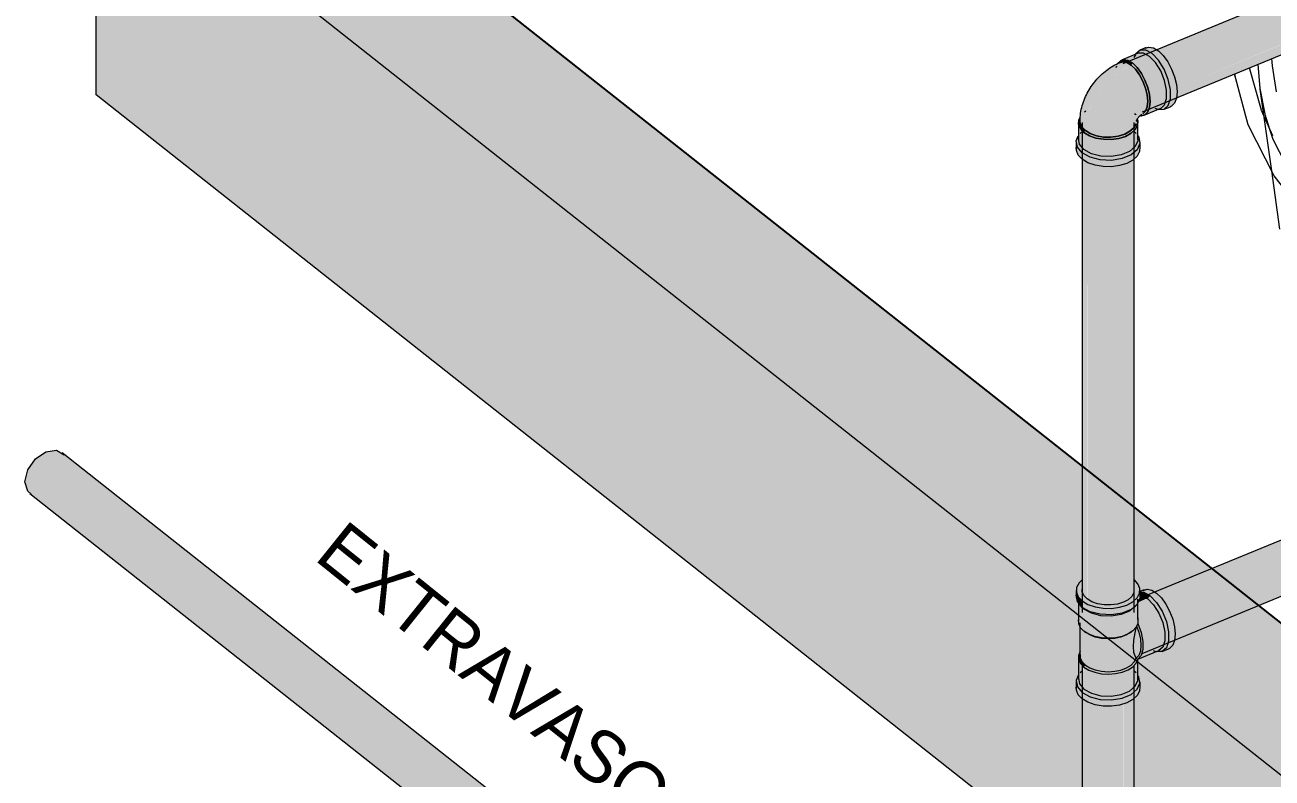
# Model space of a CAD drawing. Header units: metres. Extents: x 34 to 87, y -2.3 to 19.3.
# Drawn here: x 58.103 to 59.304, y 16.845 to 17.571 of the extents above; entities that cross this region are included whole.
import ezdxf

# ---------------------------------------------------------------- set-up
doc = ezdxf.new("R2010")
doc.units = ezdxf.units.M
doc.layers.add('A-FLOR', color=7, linetype='Continuous', lineweight=9, true_color=0x007f00)
for name, color, linetype, lineweight in [('G-ANNO-TEXT', 7, 'Continuous', 5), ('P-PIPE', 7, 'Continuous', 5), ('P-SANR-FIXT', 7, 'Continuous', 5), ('S-BEAM', 7, 'Continuous', 5)]:
    doc.layers.add(name, color=color, linetype=linetype, lineweight=lineweight)
doc.styles.add('Century Gothic', font='GOTHIC.TTF', dxfattribs={"height": 0.05})

# ---------------------------------------------------------------- blocks, each defined once
blk = doc.blocks.new('IFC_ifc-4-3D_DT_02')
at = {"layer": 'S-BEAM', "true_color": 0x767657}
h = blk.add_hatch(color=47, dxfattribs=at)
h.paths.add_polyline_path([(31.8804, 16.4556), (31.8804, 16.6018), (31.3621, 17.0113), (31.2816, 16.9782), (31.2811, 16.9768), (31.2797, 16.973), (31.2768, 16.97), (31.2696, 16.967), (31.2635, 16.9667), (31.2462, 16.9594), (31.2462, 16.9568), (31.5392, 16.7252)])
h.paths.add_polyline_path([(31.189, 17.0019), (31.1888, 17.014), (31.188, 17.015), (31.1869, 17.0211), (31.1872, 17.0287), (31.1895, 17.0331), (31.1927, 17.0361), (31.1927, 17.1452), (30.3647, 17.7996), (30.243, 17.7496), (31.189, 17.002)])
h.paths.add_polyline_path([(31.2624, 17.0242), (31.3173, 17.0468), (31.2424, 17.1059), (31.2425, 17.0362), (31.2463, 17.0322), (31.2482, 17.0274), (31.2482, 17.0246), (31.252, 17.026), (31.2556, 17.0268), (31.2595, 17.026), (31.2613, 17.0249)])
h = blk.add_hatch(color=47, dxfattribs=at)
h.paths.add_polyline_path([(31.7702, 16.2962), (31.7702, 16.3047), (31.8804, 16.3501), (31.8804, 16.4556), (31.2462, 16.9568), (31.2462, 16.9437), (31.2472, 16.9426), (31.2482, 16.9365), (31.2479, 16.9289), (31.2456, 16.9245), (31.2424, 16.9215), (31.2424, 16.7133), (31.7595, 16.3047)])
h.paths.add_polyline_path([(31.1927, 16.7526), (31.1926, 16.9214), (31.1888, 16.9254), (31.187, 16.9299), (31.1869, 16.9391), (31.189, 16.9445), (31.1892, 16.9636), (31.1905, 16.9678), (31.1905, 16.991), (31.1892, 16.9937), (31.1889, 17.0021), (30.243, 17.7496), (30.243, 17.5031), (31.1717, 16.7693)])
at = {"layer": 'A-FLOR', "color": 9, "lineweight": 25, "true_color": 0xaad4aa}
blk.add_line((30.3647, 17.7996), (31.8804, 16.6018), dxfattribs=at)
at = {"layer": 'S-BEAM', "color": 253, "lineweight": 18, "true_color": 0xaaaaaa}
for p, q in [((31.8804, 16.6018), (30.3647, 17.7996)), ((30.243, 17.5031), (30.243, 17.7496)), ((30.243, 17.7496), (31.8804, 16.4556)), ((31.7702, 16.2962), (30.243, 17.5031))]:
    blk.add_line(p, q, dxfattribs=at)
blk = doc.blocks.new('Caixa d_água de polietileno 1000 a 5000 Litros - Fortlev - 1000 L-3700675-3D_DT_02')
at = {"layer": 'P-SANR-FIXT', "color": 157, "true_color": 0x4e6280}
for p, q in [((31.3748, 17.5383), (31.3754, 17.5312)), ((31.3535, 17.5294), (31.3649, 17.4887)), ((31.3636, 17.5088), (31.3748, 17.43)), ((31.365, 17.4885), (31.3758, 17.4641))]:
    blk.add_line(p, q, dxfattribs=at)
at = {"layer": 'P-SANR-FIXT', "color": 8, "true_color": 0x808080}
for p, q in [((31.3394, 17.5236), (31.3402, 17.5188)), ((31.3748, 17.43), (31.3827, 17.3738))]:
    blk.add_line(p, q, dxfattribs=at)
at = {"layer": 'P-SANR-FIXT', "color": 167, "true_color": 0x355380}
for p, q in [((31.3754, 17.5312), (31.3793, 17.506)), ((31.3685, 17.4847), (31.3728, 17.4702))]:
    blk.add_line(p, q, dxfattribs=at)
at = {"layer": 'P-SANR-FIXT', "color": 8, "true_color": 0x808080}
blk.add_polyline3d([(31.4617, 17.3348, 0), (31.4142, 17.3783, 0), (31.3776, 17.4251, 0), (31.3524, 17.4743, 0), (31.3394, 17.5236, 0)], dxfattribs=at)
at = {"layer": 'P-SANR-FIXT', "color": 167, "true_color": 0x355380}
blk.add_polyline3d([(31.3617, 17.5328, 0), (31.3636, 17.5093, 0), (31.3684, 17.485, 0)], dxfattribs=at)
at = {"layer": 'P-SANR-FIXT', "color": 157, "true_color": 0x4e6280}
blk.add_polyline3d([(31.3728, 17.4702, 0), (31.3763, 17.4605, 0), (31.4005, 17.4131, 0), (31.4358, 17.368, 0), (31.4815, 17.3261, 0)], dxfattribs=at)
blk = doc.blocks.new('Joelho 45_90 - Agua Fria_Soldavel - MEP - Tigre - Standard-2081496-3D_DT_02')
at = {"layer": 'P-PIPE', "true_color": 0x69503c}
for points in [[(31.2598, 17.543), (31.2659, 17.5455), (31.2612, 17.5484), (31.2569, 17.5493), (31.251, 17.5473), (31.2485, 17.5463), (31.2537, 17.5464), (31.2588, 17.5436)], [(31.2412, 17.5336), (31.2573, 17.5404), (31.2517, 17.5434), (31.2466, 17.5433), (31.2316, 17.5368), (31.2328, 17.5371), (31.2374, 17.5359), (31.2404, 17.5341)], [(31.253, 17.4841), (31.2682, 17.4902), (31.2719, 17.4936), (31.2739, 17.4996), (31.2738, 17.5082), (31.2715, 17.5181), (31.2678, 17.5269), (31.2631, 17.5344), (31.2574, 17.5403), (31.2412, 17.5336), (31.2455, 17.5294), (31.2505, 17.5221), (31.2536, 17.516), (31.2557, 17.5104), (31.2574, 17.5034), (31.2579, 17.4968), (31.2574, 17.4912), (31.2554, 17.4865), (31.2538, 17.4849)], [(31.2574, 17.5403), (31.2598, 17.543), (31.2532, 17.5464), (31.2483, 17.5463), (31.244, 17.5422), (31.2466, 17.5433), (31.2517, 17.5434), (31.2573, 17.5404)], [(31.266, 17.4892), (31.2714, 17.4893), (31.2754, 17.4928), (31.2775, 17.5003), (31.2774, 17.5087), (31.275, 17.5191), (31.2713, 17.5281), (31.266, 17.5366), (31.2598, 17.543), (31.2574, 17.5403), (31.2635, 17.5337), (31.2684, 17.5258), (31.272, 17.5164), (31.2739, 17.5078), (31.2738, 17.4994), (31.2719, 17.4935), (31.268, 17.4902), (31.2659, 17.4892)], [(31.2714, 17.4893), (31.2791, 17.4928), (31.2815, 17.4953), (31.2833, 17.5005), (31.2839, 17.5061), (31.2829, 17.5146), (31.2811, 17.5217), (31.2786, 17.5281), (31.2749, 17.535), (31.2699, 17.5416), (31.2659, 17.5455), (31.2598, 17.543), (31.2665, 17.5358), (31.2718, 17.5269), (31.2754, 17.5181), (31.2775, 17.5069), (31.2773, 17.4985), (31.2754, 17.4928), (31.2719, 17.4897)], [(31.1956, 17.4688), (31.1968, 17.4795), (31.1996, 17.489), (31.203, 17.4968), (31.2085, 17.5058), (31.216, 17.5149), (31.224, 17.5223), (31.232, 17.5278), (31.2398, 17.5318), (31.2349, 17.5345), (31.2318, 17.5351), (31.2273, 17.5335), (31.2202, 17.5297), (31.2148, 17.5258), (31.2084, 17.5198), (31.2039, 17.5146), (31.2009, 17.5105), (31.1977, 17.5049), (31.1942, 17.4971), (31.1928, 17.4931), (31.1912, 17.4855), (31.1906, 17.4795), (31.1908, 17.4758), (31.1927, 17.4718), (31.1943, 17.4701)], [(31.2203, 17.4625), (31.2287, 17.4639), (31.2347, 17.466), (31.2386, 17.4681), (31.2424, 17.4717), (31.2448, 17.4768), (31.2461, 17.4805), (31.249, 17.4836), (31.2515, 17.4854), (31.2538, 17.4881), (31.2551, 17.4916), (31.2556, 17.4984), (31.2549, 17.5042), (31.2533, 17.5104), (31.2503, 17.5179), (31.2465, 17.5242), (31.2427, 17.529), (31.2398, 17.5318), (31.2297, 17.5264), (31.2222, 17.5208), (31.2152, 17.5142), (31.2076, 17.5044), (31.203, 17.4968), (31.1986, 17.4862), (31.1964, 17.4779), (31.1958, 17.4687), (31.2017, 17.4654), (31.2081, 17.4635), (31.2144, 17.4626), (31.2201, 17.4625)], [(31.2496, 17.4831), (31.253, 17.4841), (31.2559, 17.4874), (31.2574, 17.4919), (31.2579, 17.4968), (31.257, 17.5049), (31.2551, 17.5118), (31.2521, 17.5192), (31.2493, 17.5242), (31.2448, 17.5301), (31.2412, 17.5336), (31.2398, 17.5318), (31.2448, 17.5266), (31.2485, 17.5212), (31.2518, 17.5145), (31.2539, 17.5083), (31.2553, 17.5013), (31.2557, 17.4968), (31.255, 17.4912), (31.2533, 17.4873), (31.25, 17.4842), (31.2486, 17.4833)], [(31.1943, 17.4669), (31.1956, 17.4688), (31.1922, 17.4724), (31.1906, 17.4764), (31.1906, 17.4815), (31.1893, 17.4788), (31.1891, 17.4748), (31.1911, 17.4703), (31.1942, 17.467)], [(31.2205, 17.4602), (31.2278, 17.4612), (31.2343, 17.4632), (31.2406, 17.4669), (31.2437, 17.4698), (31.2459, 17.4742), (31.2458, 17.4788), (31.2455, 17.479), (31.2437, 17.4741), (31.2422, 17.4714), (31.2386, 17.4681), (31.2322, 17.4649), (31.2265, 17.4633), (31.2201, 17.4625), (31.2121, 17.4628), (31.2058, 17.464), (31.1995, 17.4664), (31.1956, 17.4688), (31.1943, 17.4669), (31.2006, 17.4634), (31.2073, 17.4613), (31.2136, 17.4603), (31.2205, 17.4602)], [(31.1926, 17.4473), (31.1942, 17.4507), (31.19, 17.4556), (31.189, 17.4627), (31.1889, 17.4635), (31.187, 17.4584), (31.188, 17.4528), (31.1908, 17.4495)], [(31.1943, 17.4505), (31.1942, 17.4671), (31.1905, 17.4714), (31.1891, 17.4743), (31.1891, 17.4608), (31.19, 17.4556), (31.1942, 17.4507)], [(31.2205, 17.4438), (31.231, 17.4457), (31.2381, 17.4487), (31.2437, 17.4534), (31.2461, 17.4589), (31.2459, 17.4739), (31.2437, 17.4698), (31.2396, 17.4661), (31.2341, 17.4632), (31.2264, 17.461), (31.2201, 17.4602), (31.213, 17.4604), (31.2058, 17.4616), (31.1995, 17.4638), (31.1943, 17.4669), (31.1943, 17.4505), (31.2018, 17.4465), (31.2105, 17.4442), (31.2201, 17.4438)], [(31.1926, 17.4412), (31.1926, 17.4473), (31.188, 17.4528), (31.1869, 17.4589), (31.187, 17.4497), (31.1888, 17.4452), (31.1908, 17.4431)], [(31.2207, 17.434), (31.23, 17.4355), (31.2367, 17.4378), (31.2423, 17.4411), (31.2456, 17.4442), (31.2456, 17.4442), (31.2479, 17.4486), (31.2482, 17.4563), (31.2456, 17.4504), (31.2396, 17.4454), (31.23, 17.4417), (31.2198, 17.4402), (31.21, 17.4406), (31.1995, 17.4435), (31.1926, 17.4473), (31.1927, 17.4411), (31.1995, 17.4374), (31.2061, 17.4352), (31.2136, 17.4341), (31.2207, 17.434)]]:
    blk.add_hatch(color=27, dxfattribs=at).paths.add_polyline_path(points)
h = blk.add_hatch(color=27, dxfattribs=at)
h.paths.add_polyline_path([(31.2398, 17.5318), (31.2412, 17.5336), (31.2368, 17.5363), (31.2328, 17.5371), (31.2289, 17.5357), (31.227, 17.5334), (31.2293, 17.5344), (31.2318, 17.5351), (31.2358, 17.5342), (31.2382, 17.5328)])
h.paths.add_polyline_path([(31.2266, 17.5332), (31.227, 17.5334), (31.227, 17.5337), (31.2266, 17.5333)])
h = blk.add_hatch(color=27, dxfattribs=at)
h.paths.add_polyline_path([(31.2207, 17.4401), (31.2319, 17.4422), (31.2402, 17.4458), (31.2456, 17.4504), (31.2482, 17.4563), (31.2471, 17.4624), (31.2461, 17.4635), (31.2461, 17.4589), (31.2437, 17.4534), (31.2381, 17.4487), (31.23, 17.4453), (31.2199, 17.4438), (31.21, 17.4443), (31.2015, 17.4465), (31.1942, 17.4502), (31.1927, 17.4473), (31.2003, 17.4431), (31.2105, 17.4406), (31.2205, 17.4401)])
h.paths.add_polyline_path([(31.2456, 17.4534), (31.2456, 17.4534), (31.2456, 17.455)])
at = {"layer": 'P-PIPE'}
for p, q in [((31.2542, 17.5487), (31.2481, 17.5462)), ((31.2465, 17.5433), (31.2303, 17.5366)), ((31.2438, 17.5419), (31.2424, 17.5392)), ((31.2255, 17.5307), (31.2249, 17.5291)), ((31.1961, 17.4874), (31.1949, 17.4865)), ((31.2521, 17.4836), (31.2683, 17.4903)), ((31.2626, 17.4903), (31.2654, 17.4894)), ((31.2715, 17.4893), (31.2776, 17.4918)), ((31.1889, 17.4765), (31.1889, 17.4601)), ((31.243, 17.4852), (31.2446, 17.4844)), ((31.2462, 17.4601), (31.2462, 17.4765)), ((31.1925, 17.468), (31.1907, 17.4661)), ((31.2444, 17.4661), (31.2426, 17.468)), ((31.1868, 17.4576), (31.1868, 17.4514)), ((31.2483, 17.4514), (31.2483, 17.4576))]:
    blk.add_line(p, q, dxfattribs=at)
for points in [[(31.2532, 17.5482, 0), (31.2569, 17.5493, 0), (31.2612, 17.5484, 0), (31.2659, 17.5455, 0)], [(31.2266, 17.5333, 0), (31.2293, 17.5361, 0), (31.2328, 17.5371, 0), (31.2368, 17.5363, 0), (31.2412, 17.5336, 0)], [(31.2412, 17.5336, 0), (31.2368, 17.5363, 0), (31.2328, 17.5371, 0), (31.2293, 17.5361, 0), (31.2266, 17.5333, 0)], [(31.2598, 17.543, 0), (31.2537, 17.5464, 0), (31.2483, 17.5463, 0), (31.2442, 17.5427, 0), (31.2439, 17.5422, 0)], [(31.2574, 17.5403, 0), (31.2517, 17.5434, 0), (31.2466, 17.5433, 0)], [(31.2682, 17.4902, 0), (31.2719, 17.4935, 0), (31.2739, 17.4996, 0), (31.2739, 17.5078, 0), (31.2719, 17.5171, 0), (31.2682, 17.5263, 0), (31.2631, 17.5344, 0), (31.2574, 17.5403, 0)], [(31.266, 17.4892, 0), (31.2714, 17.4893, 0), (31.2754, 17.4928, 0), (31.2775, 17.4994, 0), (31.2775, 17.5082, 0), (31.2754, 17.5181, 0), (31.2714, 17.528, 0), (31.266, 17.5366, 0), (31.2598, 17.543, 0)], [(31.2659, 17.5455, 0), (31.2706, 17.541, 0), (31.2749, 17.535, 0), (31.2786, 17.5281, 0), (31.2815, 17.5206, 0), (31.2833, 17.5131, 0), (31.2839, 17.5061, 0), (31.2833, 17.5, 0), (31.2815, 17.4953, 0), (31.2786, 17.4924, 0), (31.2773, 17.4917, 0)], [(31.1904, 17.4779, 0), (31.1905, 17.4798, 0), (31.1906, 17.4818, 0), (31.1908, 17.4837, 0), (31.191, 17.4856, 0), (31.1913, 17.4875, 0), (31.1917, 17.4893, 0), (31.1921, 17.4911, 0), (31.1926, 17.4929, 0), (31.1932, 17.4947, 0), (31.1938, 17.4965, 0), (31.1944, 17.4982, 0), (31.1951, 17.4999, 0), (31.1958, 17.5016, 0), (31.1966, 17.5032, 0), (31.1974, 17.5049, 0), (31.1983, 17.5065, 0), (31.1992, 17.508, 0), (31.2002, 17.5096, 0), (31.2012, 17.5111, 0), (31.2022, 17.5126, 0), (31.2033, 17.5141, 0), (31.2044, 17.5155, 0), (31.2056, 17.5169, 0), (31.2068, 17.5183, 0), (31.208, 17.5196, 0), (31.2093, 17.5209, 0), (31.2106, 17.5222, 0), (31.2119, 17.5235, 0), (31.2133, 17.5247, 0), (31.2147, 17.5258, 0), (31.2162, 17.527, 0), (31.2176, 17.5281, 0), (31.2191, 17.5291, 0), (31.2207, 17.5301, 0), (31.2223, 17.5311, 0), (31.2239, 17.532, 0), (31.2256, 17.5329, 0), (31.2273, 17.5337, 0), (31.229, 17.5344, 0), (31.2295, 17.5346, 0)], [(31.2398, 17.5318, 0), (31.2357, 17.5343, 0), (31.2318, 17.5351, 0), (31.2286, 17.5342, 0)], [(31.2286, 17.5342, 0), (31.2318, 17.5351, 0), (31.2357, 17.5343, 0), (31.2398, 17.5318, 0)], [(31.251, 17.4849, 0), (31.2536, 17.4875, 0), (31.2551, 17.4916, 0), (31.2557, 17.497, 0), (31.2551, 17.5032, 0), (31.2536, 17.5098, 0), (31.251, 17.5164, 0), (31.2477, 17.5226, 0), (31.2439, 17.5278, 0), (31.2398, 17.5318, 0)], [(31.2398, 17.5318, 0), (31.2439, 17.5278, 0), (31.2477, 17.5226, 0), (31.251, 17.5164, 0), (31.2536, 17.5098, 0), (31.2551, 17.5032, 0), (31.2557, 17.497, 0), (31.2551, 17.4916, 0), (31.2536, 17.4875, 0), (31.251, 17.4849, 0)], [(31.2412, 17.5336, 0), (31.2455, 17.5294, 0), (31.2496, 17.5239, 0), (31.253, 17.5174, 0), (31.2557, 17.5104, 0), (31.2574, 17.5034, 0), (31.2579, 17.4968, 0), (31.2574, 17.4912, 0), (31.2557, 17.4869, 0), (31.253, 17.4841, 0), (31.2496, 17.4831, 0), (31.2486, 17.4831, 0)], [(31.2486, 17.4831, 0), (31.2496, 17.4831, 0), (31.253, 17.4841, 0), (31.2557, 17.4869, 0), (31.2574, 17.4912, 0), (31.2579, 17.4968, 0), (31.2574, 17.5034, 0), (31.2557, 17.5104, 0), (31.253, 17.5174, 0), (31.2496, 17.5239, 0), (31.2455, 17.5294, 0), (31.2412, 17.5336, 0)], [(31.1943, 17.4669, 0), (31.1908, 17.4707, 0), (31.1891, 17.4748, 0), (31.1893, 17.4791, 0), (31.1905, 17.4818, 0)], [(31.1905, 17.4818, 0), (31.1893, 17.4791, 0), (31.1891, 17.4748, 0), (31.1908, 17.4707, 0), (31.1943, 17.4669, 0)], [(31.1956, 17.4688, 0), (31.1922, 17.4724, 0), (31.1906, 17.4763, 0), (31.1905, 17.4793, 0)], [(31.1906, 17.4763, 0), (31.1922, 17.4724, 0), (31.1956, 17.4688, 0)], [(31.2458, 17.4794, 0), (31.2461, 17.4781, 0), (31.2459, 17.4739, 0), (31.2437, 17.4698, 0), (31.2398, 17.4662, 0), (31.2343, 17.4632, 0), (31.2278, 17.4612, 0), (31.2205, 17.4602, 0), (31.213, 17.4604, 0), (31.2058, 17.4616, 0), (31.1995, 17.4638, 0), (31.1943, 17.4669, 0)], [(31.1943, 17.4669, 0), (31.1995, 17.4638, 0), (31.2058, 17.4616, 0), (31.213, 17.4604, 0), (31.2205, 17.4602, 0), (31.2278, 17.4612, 0), (31.2343, 17.4632, 0), (31.2398, 17.4662, 0), (31.2437, 17.4698, 0), (31.2459, 17.4739, 0), (31.2461, 17.4781, 0), (31.2458, 17.4794, 0)], [(31.1956, 17.4688, 0), (31.2004, 17.4659, 0), (31.2065, 17.4638, 0), (31.2132, 17.4626, 0), (31.2203, 17.4625, 0), (31.2272, 17.4634, 0), (31.2335, 17.4653, 0), (31.2386, 17.4681, 0), (31.2423, 17.4715, 0), (31.2444, 17.4754, 0)], [(31.2444, 17.4754, 0), (31.2423, 17.4715, 0), (31.2386, 17.4681, 0), (31.2335, 17.4653, 0), (31.2272, 17.4634, 0), (31.2203, 17.4625, 0), (31.2132, 17.4626, 0), (31.2065, 17.4638, 0), (31.2004, 17.4659, 0), (31.1956, 17.4688, 0)], [(31.2447, 17.4776, 0), (31.2447, 17.4776, 0), (31.2447, 17.4776, 0), (31.2447, 17.4777, 0), (31.2448, 17.4779, 0), (31.2448, 17.478, 0), (31.2449, 17.4782, 0), (31.245, 17.4784, 0), (31.2451, 17.4786, 0), (31.2452, 17.4789, 0), (31.2453, 17.4792, 0), (31.2454, 17.4794, 0), (31.2456, 17.4797, 0), (31.2457, 17.48, 0), (31.2459, 17.4803, 0), (31.2461, 17.4806, 0), (31.2463, 17.4809, 0), (31.2465, 17.4812, 0), (31.2468, 17.4815, 0), (31.247, 17.4818, 0), (31.2472, 17.4821, 0), (31.2475, 17.4823, 0), (31.2477, 17.4826, 0), (31.248, 17.4829, 0), (31.2482, 17.4831, 0), (31.2485, 17.4833, 0), (31.2487, 17.4835, 0), (31.2489, 17.4837, 0), (31.2492, 17.4838, 0), (31.2494, 17.484, 0), (31.2495, 17.4841, 0), (31.2497, 17.4842, 0), (31.2499, 17.4843, 0), (31.25, 17.4843, 0), (31.2501, 17.4844, 0), (31.2501, 17.4844, 0), (31.2501, 17.4844, 0)], [(31.1926, 17.4473, 0), (31.188, 17.4528, 0), (31.1869, 17.4589, 0), (31.1887, 17.4637, 0)], [(31.2463, 17.4638, 0), (31.2472, 17.4624, 0), (31.2482, 17.4563, 0), (31.2456, 17.4504, 0), (31.2396, 17.4454, 0), (31.231, 17.4418, 0), (31.2207, 17.4401, 0), (31.21, 17.4406, 0), (31.2003, 17.4431, 0), (31.1926, 17.4473, 0)], [(31.1926, 17.4412, 0), (31.1888, 17.4452, 0), (31.187, 17.4497, 0), (31.1869, 17.4524, 0)], [(31.1943, 17.4505, 0), (31.19, 17.4556, 0), (31.189, 17.4612, 0)], [(31.2482, 17.4532, 0), (31.2479, 17.4486, 0), (31.2456, 17.4442, 0), (31.2414, 17.4403, 0), (31.2356, 17.4372, 0), (31.2285, 17.435, 0), (31.2207, 17.434, 0), (31.2127, 17.4341, 0), (31.205, 17.4354, 0), (31.1981, 17.4378, 0), (31.1926, 17.4412, 0)], [(31.2462, 17.4604, 0), (31.2461, 17.4589, 0), (31.2437, 17.4534, 0), (31.2381, 17.4487, 0), (31.23, 17.4453, 0), (31.2205, 17.4438, 0), (31.2105, 17.4442, 0), (31.2015, 17.4465, 0), (31.1943, 17.4505, 0)]]:
    blk.add_polyline3d(points, dxfattribs=at)
blk = doc.blocks.new('Te_Reducao - Agua Fria_Soldavel - MEP - Tigre - Standard-V47-3D_DT_02')
at = {"layer": 'P-PIPE', "true_color": 0x69503c}
for points in [[(31.2207, 17.0085), (31.2285, 17.0096), (31.2356, 17.0117), (31.2423, 17.0157), (31.2456, 17.0188), (31.2479, 17.0231), (31.2479, 17.0283), (31.2463, 17.0322), (31.2424, 17.0362), (31.2423, 17.0237), (31.2404, 17.0201), (31.2369, 17.0169), (31.2322, 17.0144), (31.2265, 17.0126), (31.2201, 17.0118), (31.2127, 17.012), (31.2073, 17.0129), (31.2018, 17.0149), (31.1972, 17.0178), (31.1942, 17.0209), (31.1927, 17.0245), (31.1926, 17.036), (31.1895, 17.0331), (31.1872, 17.0287), (31.1872, 17.0236), (31.1888, 17.0197), (31.1927, 17.0156), (31.1981, 17.0124), (31.205, 17.0099), (31.2138, 17.0086), (31.2207, 17.0085)], [(31.1926, 17.0095), (31.1926, 17.0157), (31.1888, 17.0197), (31.187, 17.0242), (31.1871, 17.0197), (31.188, 17.015), (31.1923, 17.01)], [(31.2207, 17.0023), (31.2316, 17.0043), (31.2396, 17.0076), (31.2456, 17.0126), (31.2482, 17.0185), (31.2479, 17.0231), (31.2455, 17.0186), (31.2404, 17.0143), (31.235, 17.0115), (31.2285, 17.0096), (31.2201, 17.0085), (31.2113, 17.0089), (31.205, 17.0099), (31.1972, 17.0129), (31.1926, 17.0157), (31.1927, 17.0095), (31.2003, 17.0053), (31.2111, 17.0027), (31.2205, 17.0023)], [(31.2463, 17.0142), (31.2553, 17.0182), (31.2499, 17.0211), (31.2482, 17.021), (31.248, 17.0179), (31.2464, 17.0144)], [(31.258, 17.0207), (31.2641, 17.0232), (31.2595, 17.026), (31.255, 17.0269), (31.2492, 17.025), (31.2482, 17.0245), (31.2482, 17.024), (31.2519, 17.0241), (31.2573, 17.0211)], [(31.2556, 17.018), (31.258, 17.0207), (31.2519, 17.0241), (31.2482, 17.0239), (31.2482, 17.0211), (31.25, 17.021), (31.2553, 17.0182)], [(31.2642, 16.9669), (31.2696, 16.967), (31.2736, 16.9705), (31.2758, 16.9777), (31.2758, 16.9858), (31.2732, 16.9967), (31.2695, 17.0058), (31.2635, 17.015), (31.258, 17.0207), (31.2556, 17.018), (31.2616, 17.0116), (31.2664, 17.004), (31.2701, 16.9947), (31.2721, 16.9855), (31.2719, 16.9766), (31.2701, 16.9712), (31.2656, 16.9676), (31.264, 16.9669)], [(31.2696, 16.967), (31.2773, 16.9705), (31.2797, 16.973), (31.2816, 16.9782), (31.2821, 16.9837), (31.2811, 16.9925), (31.2789, 17.0003), (31.2768, 17.0058), (31.2731, 17.0127), (31.2681, 17.0194), (31.2641, 17.0232), (31.258, 17.0207), (31.2647, 17.0135), (31.2696, 17.0057), (31.2739, 16.9947), (31.2758, 16.9847), (31.2756, 16.9766), (31.2736, 16.9705), (31.2701, 16.9674)], [(31.1943, 16.9865), (31.1942, 17.0079), (31.1898, 17.0129), (31.189, 17.0138), (31.1893, 16.9936), (31.191, 16.9899), (31.1943, 16.9865)], [(31.2205, 17.0011), (31.2311, 17.003), (31.2381, 17.0059), (31.2396, 17.0076), (31.2301, 17.0039), (31.2201, 17.0024), (31.21, 17.0028), (31.1994, 17.0058), (31.1933, 17.0089), (31.1943, 17.0078), (31.2019, 17.0037), (31.2111, 17.0015), (31.2203, 17.0011)], [(31.2179, 16.9797), (31.2265, 16.9806), (31.2318, 16.9819), (31.2367, 16.9839), (31.2412, 16.9868), (31.2445, 16.9905), (31.246, 16.994), (31.2462, 17.0059), (31.246, 17.0134), (31.2455, 17.0124), (31.2416, 17.0089), (31.2377, 17.0058), (31.2301, 17.0026), (31.2201, 17.0011), (31.21, 17.0016), (31.2011, 17.004), (31.1943, 17.0078), (31.1943, 16.9865), (31.199, 16.9836), (31.206, 16.9812), (31.2111, 16.9801), (31.2176, 16.9797)], [(31.246, 16.9595), (31.2665, 16.968), (31.2701, 16.9712), (31.2721, 16.9773), (31.272, 16.9858), (31.2696, 16.996), (31.2664, 17.004), (31.2611, 17.0123), (31.2556, 17.018), (31.2462, 17.0138), (31.2461, 16.9937), (31.2494, 16.9853), (31.2511, 16.9766), (31.251, 16.9685), (31.2494, 16.963), (31.2461, 16.9597)], [(31.1956, 16.9697), (31.1956, 16.9856), (31.1942, 16.9866), (31.1907, 16.9906), (31.1905, 16.9905), (31.1907, 16.9767), (31.1927, 16.9727), (31.1948, 16.9706)], [(31.2194, 16.9633), (31.2261, 16.9641), (31.2334, 16.9663), (31.2375, 16.9683), (31.2415, 16.9718), (31.2427, 16.9813), (31.2441, 16.9899), (31.2406, 16.9863), (31.2375, 16.9843), (31.2341, 16.9825), (31.2299, 16.9809), (31.2239, 16.9796), (31.2155, 16.9793), (31.2106, 16.9797), (31.2037, 16.9815), (31.1987, 16.9836), (31.1956, 16.9856), (31.1956, 16.9697), (31.2002, 16.9669), (31.206, 16.9648), (31.2136, 16.9635), (31.2176, 16.9634)], [(31.2175, 16.9792), (31.2253, 16.9799), (31.2311, 16.9813), (31.2359, 16.9833), (31.2358, 16.9835), (31.2299, 16.9814), (31.2239, 16.9802), (31.2176, 16.9797), (31.2106, 16.9802), (31.2047, 16.9815), (31.1979, 16.9843), (31.2018, 16.9822), (31.206, 16.9807), (31.2125, 16.9795), (31.2155, 16.9793)], [(31.2444, 16.9606), (31.247, 16.9632), (31.2486, 16.9673), (31.2491, 16.9727), (31.2486, 16.9789), (31.247, 16.9856), (31.2448, 16.9912), (31.2438, 16.9885), (31.2415, 16.9715), (31.2424, 16.9655), (31.2444, 16.9606)], [(31.246, 16.9595), (31.2494, 16.963), (31.2511, 16.9696), (31.251, 16.9771), (31.2494, 16.9853), (31.246, 16.994), (31.2449, 16.9909), (31.2471, 16.9851), (31.2486, 16.978), (31.249, 16.9712), (31.2482, 16.9663), (31.2465, 16.9628), (31.2444, 16.9606), (31.2452, 16.96)], [(31.1956, 16.9539), (31.1956, 16.9697), (31.1922, 16.9734), (31.1906, 16.977), (31.1907, 16.9606), (31.1929, 16.9566), (31.1943, 16.9551)], [(31.2175, 16.9475), (31.2247, 16.9481), (31.2311, 16.9496), (31.2352, 16.9512), (31.2404, 16.9547), (31.2427, 16.957), (31.2444, 16.9606), (31.2426, 16.9647), (31.242, 16.967), (31.2415, 16.9715), (31.2364, 16.9678), (31.2323, 16.9658), (31.2247, 16.9639), (31.2175, 16.9634), (31.2112, 16.9638), (31.2051, 16.9651), (31.1993, 16.9674), (31.1956, 16.9697), (31.1956, 16.9539), (31.2002, 16.9511), (31.206, 16.949), (31.2125, 16.9478), (31.2161, 16.9476)], [(31.1943, 16.952), (31.1956, 16.9539), (31.1923, 16.9574), (31.1907, 16.9606), (31.1905, 16.9669), (31.189, 16.9631), (31.1895, 16.9586), (31.191, 16.9554), (31.1942, 16.9521)], [(31.1943, 16.9307), (31.1941, 16.9522), (31.191, 16.9554), (31.1892, 16.9592), (31.189, 16.9584), (31.1892, 16.9402), (31.19, 16.9358), (31.1942, 16.9309)], [(31.2179, 16.9452), (31.2253, 16.9458), (31.2323, 16.9476), (31.237, 16.9496), (31.2418, 16.953), (31.2444, 16.9558), (31.246, 16.9595), (31.2444, 16.9605), (31.2421, 16.9565), (31.2388, 16.9534), (31.2341, 16.9507), (31.2299, 16.9491), (31.2239, 16.9479), (31.2161, 16.9476), (31.2111, 16.9479), (31.2047, 16.9494), (31.1986, 16.952), (31.1956, 16.9539), (31.1943, 16.952), (31.2002, 16.9486), (31.206, 16.9467), (31.2111, 16.9456), (31.2176, 16.9452)], [(31.2205, 16.924), (31.2311, 16.926), (31.2381, 16.9289), (31.2437, 16.9336), (31.2461, 16.9396), (31.246, 16.9595), (31.2444, 16.9558), (31.2404, 16.9518), (31.2367, 16.9494), (31.2308, 16.9471), (31.2247, 16.9457), (31.2176, 16.9452), (31.2105, 16.9457), (31.2047, 16.947), (31.199, 16.9491), (31.1943, 16.9517), (31.1943, 16.9307), (31.2018, 16.9267), (31.2111, 16.9244), (31.2201, 16.924)], [(31.1926, 16.9214), (31.1926, 16.9275), (31.188, 16.933), (31.1869, 16.9387), (31.187, 16.9299), (31.1892, 16.925), (31.191, 16.9231)], [(31.1926, 16.9275), (31.1942, 16.9309), (31.19, 16.9358), (31.189, 16.9429), (31.189, 16.9438), (31.187, 16.9387), (31.188, 16.933), (31.191, 16.9294)], [(31.2207, 16.9142), (31.23, 16.9157), (31.2367, 16.9181), (31.2423, 16.9214), (31.2456, 16.9245), (31.2456, 16.9245), (31.2479, 16.9289), (31.2482, 16.9365), (31.2456, 16.9306), (31.2396, 16.9256), (31.23, 16.9219), (31.2199, 16.9204), (31.21, 16.9208), (31.2003, 16.9233), (31.1926, 16.9275), (31.1927, 16.9213), (31.199, 16.9178), (31.206, 16.9155), (31.2136, 16.9143), (31.2207, 16.9142)], [(31.2207, 16.9204), (31.232, 16.9225), (31.2403, 16.9261), (31.2456, 16.9306), (31.2482, 16.9365), (31.2472, 16.9426), (31.2462, 16.9437), (31.246, 16.9387), (31.2437, 16.9336), (31.2381, 16.9289), (31.23, 16.9256), (31.2199, 16.924), (31.21, 16.9246), (31.2015, 16.9268), (31.1942, 16.9305), (31.1927, 16.9275), (31.2003, 16.9233), (31.2111, 16.9208), (31.2205, 16.9204)]]:
    blk.add_hatch(color=27, dxfattribs=at).paths.add_polyline_path(points)
at = {"layer": 'P-PIPE'}
for p, q in [((31.1868, 17.0259), (31.1868, 17.0198)), ((31.2524, 17.0264), (31.2482, 17.0247)), ((31.2483, 17.0198), (31.2483, 17.0259)), ((31.1889, 17.0173), (31.1889, 16.996)), ((31.1907, 17.0113), (31.1925, 17.0094)), ((31.1943, 17.0078), (31.191, 17.0112)), ((31.2426, 17.0094), (31.2444, 17.0113)), ((31.2462, 16.9979), (31.2462, 17.0173)), ((31.2462, 16.9993), (31.246, 16.994)), ((31.1904, 16.9947), (31.1904, 16.9788)), ((31.1949, 16.986), (31.1961, 16.9852)), ((31.239, 16.9852), (31.2402, 16.986)), ((31.1904, 16.9788), (31.1904, 16.9629)), ((31.1889, 16.9616), (31.1889, 16.9403)), ((31.246, 16.9595), (31.2461, 16.9596)), ((31.2461, 16.9596), (31.2665, 16.968)), ((31.2462, 16.9403), (31.2462, 16.9597)), ((31.2608, 16.968), (31.2636, 16.967)), ((31.2697, 16.967), (31.2758, 16.9695)), ((31.1925, 16.9482), (31.1907, 16.9463)), ((31.2444, 16.9463), (31.2426, 16.9482)), ((31.1868, 16.9378), (31.1868, 16.9317)), ((31.2483, 16.9317), (31.2483, 16.9378))]:
    blk.add_line(p, q, dxfattribs=at)
for points in [[(31.1925, 17.0361, 0), (31.1895, 17.0331, 0), (31.1872, 17.0287, 0), (31.187, 17.0242, 0), (31.1888, 17.0197, 0), (31.1926, 17.0157, 0)], [(31.1926, 17.0157, 0), (31.1981, 17.0124, 0), (31.205, 17.0099, 0), (31.2127, 17.0086, 0), (31.2207, 17.0085, 0), (31.2285, 17.0096, 0), (31.2356, 17.0117, 0), (31.2414, 17.0149, 0), (31.2456, 17.0188, 0), (31.2479, 17.0231, 0), (31.2482, 17.0277, 0), (31.2463, 17.0322, 0), (31.2425, 17.0362, 0)], [(31.1926, 17.0095, 0), (31.188, 17.015, 0), (31.1869, 17.0211, 0)], [(31.1973, 17.0176, 0), (31.1942, 17.0209, 0), (31.1927, 17.0245, 0), (31.1926, 17.0269, 0)], [(31.2483, 17.0202, 0), (31.2482, 17.0185, 0), (31.2456, 17.0126, 0), (31.2396, 17.0076, 0), (31.231, 17.004, 0), (31.2207, 17.0023, 0), (31.21, 17.0028, 0), (31.2003, 17.0053, 0), (31.1926, 17.0095, 0)], [(31.2424, 17.0274, 0), (31.2423, 17.0237, 0), (31.2404, 17.0201, 0), (31.237, 17.0169, 0), (31.2322, 17.0144, 0), (31.2265, 17.0126, 0), (31.2201, 17.0118, 0), (31.2136, 17.0119, 0), (31.2073, 17.0129, 0), (31.2018, 17.0149, 0), (31.1973, 17.0176, 0)], [(31.2481, 17.0244, 0), (31.2519, 17.0241, 0), (31.258, 17.0207, 0)], [(31.2481, 17.0214, 0), (31.2499, 17.0211, 0), (31.2556, 17.018, 0)], [(31.2514, 17.0259, 0), (31.2551, 17.0269, 0), (31.2595, 17.026, 0), (31.2641, 17.0232, 0)], [(31.258, 17.0207, 0), (31.2642, 17.0143, 0), (31.2696, 17.0057, 0), (31.2736, 16.9958, 0), (31.2758, 16.9858, 0), (31.2758, 16.9771, 0), (31.2736, 16.9705, 0), (31.2696, 16.967, 0), (31.2642, 16.9669, 0)], [(31.2641, 17.0232, 0), (31.2688, 17.0187, 0), (31.2731, 17.0127, 0), (31.2768, 17.0058, 0), (31.2797, 16.9983, 0), (31.2815, 16.9908, 0), (31.2821, 16.9837, 0), (31.2815, 16.9777, 0), (31.2797, 16.973, 0), (31.2768, 16.97, 0), (31.2755, 16.9694, 0)], [(31.2437, 17.0106, 0), (31.2381, 17.0059, 0), (31.2301, 17.0026, 0), (31.2205, 17.0011, 0), (31.2106, 17.0015, 0), (31.2015, 17.0038, 0), (31.1943, 17.0078, 0)], [(31.2556, 17.018, 0), (31.2613, 17.012, 0), (31.2664, 17.004, 0), (31.2701, 16.9948, 0), (31.2721, 16.9855, 0), (31.2721, 16.9773, 0), (31.2701, 16.9712, 0), (31.2664, 16.9679, 0)], [(31.1943, 16.9865, 0), (31.191, 16.9899, 0), (31.1892, 16.9937, 0), (31.189, 16.9976, 0)], [(31.246, 16.994, 0), (31.2444, 16.9903, 0), (31.2412, 16.9868, 0), (31.2367, 16.9839, 0), (31.2311, 16.9816, 0), (31.2247, 16.9802, 0), (31.2179, 16.9797, 0), (31.2111, 16.9801, 0), (31.2047, 16.9815, 0), (31.199, 16.9836, 0), (31.1943, 16.9865, 0)], [(31.2396, 16.9856, 0), (31.2352, 16.9829, 0), (31.2299, 16.9809, 0), (31.2239, 16.9796, 0), (31.2175, 16.9792, 0), (31.2112, 16.9796, 0), (31.2052, 16.9809, 0), (31.1999, 16.9829, 0), (31.1956, 16.9856, 0)], [(31.2441, 16.9899, 0), (31.2433, 16.9851, 0), (31.2421, 16.978, 0), (31.2415, 16.9715, 0)], [(31.2448, 16.9913, 0), (31.247, 16.9856, 0), (31.2486, 16.9789, 0), (31.2491, 16.9727, 0), (31.2486, 16.9673, 0), (31.247, 16.9632, 0), (31.2444, 16.9606, 0)], [(31.246, 16.994, 0), (31.2494, 16.9853, 0), (31.2511, 16.9766, 0), (31.2511, 16.9689, 0), (31.2494, 16.963, 0), (31.246, 16.9595, 0)], [(31.2415, 16.9715, 0), (31.2421, 16.9663, 0), (31.2433, 16.9628, 0), (31.2444, 16.9606, 0)], [(31.1905, 16.9669, 0), (31.189, 16.9631, 0), (31.1892, 16.9592, 0), (31.191, 16.9554, 0), (31.1943, 16.952, 0)], [(31.1905, 16.9642, 0), (31.1907, 16.9606, 0), (31.1925, 16.9571, 0), (31.1956, 16.9539, 0)], [(31.1943, 16.952, 0), (31.199, 16.9491, 0), (31.2047, 16.947, 0), (31.2111, 16.9456, 0), (31.2179, 16.9452, 0), (31.2247, 16.9457, 0), (31.2311, 16.9471, 0), (31.2367, 16.9494, 0), (31.2412, 16.9523, 0), (31.2444, 16.9558, 0), (31.246, 16.9595, 0)], [(31.1956, 16.9539, 0), (31.1999, 16.9512, 0), (31.2052, 16.9492, 0), (31.2112, 16.9479, 0), (31.2175, 16.9475, 0), (31.2239, 16.9479, 0), (31.2299, 16.9491, 0), (31.2352, 16.9512, 0), (31.2396, 16.9539, 0), (31.2427, 16.957, 0), (31.2444, 16.9606, 0)], [(31.2444, 16.9606, 0), (31.2452, 16.96, 0), (31.246, 16.9595, 0)], [(31.1887, 16.9439, 0), (31.1869, 16.9391, 0), (31.188, 16.933, 0), (31.1926, 16.9275, 0)], [(31.189, 16.9415, 0), (31.19, 16.9358, 0), (31.1943, 16.9307, 0)], [(31.1926, 16.9275, 0), (31.2003, 16.9233, 0), (31.21, 16.9208, 0), (31.2207, 16.9204, 0), (31.231, 16.922, 0), (31.2396, 16.9256, 0), (31.2456, 16.9306, 0), (31.2482, 16.9365, 0), (31.2472, 16.9426, 0), (31.2463, 16.944, 0)], [(31.1943, 16.9307, 0), (31.2015, 16.9268, 0), (31.2105, 16.9244, 0), (31.2205, 16.924, 0), (31.23, 16.9256, 0), (31.2381, 16.9289, 0), (31.2437, 16.9336, 0), (31.2461, 16.9391, 0), (31.2462, 16.9406, 0)], [(31.1926, 16.9214, 0), (31.1888, 16.9254, 0), (31.187, 16.9299, 0), (31.1869, 16.9326, 0)], [(31.2482, 16.9334, 0), (31.2479, 16.9289, 0), (31.2456, 16.9245, 0), (31.2414, 16.9206, 0), (31.2356, 16.9174, 0), (31.2285, 16.9153, 0), (31.2207, 16.9142, 0), (31.2127, 16.9143, 0), (31.205, 16.9157, 0), (31.1981, 16.9181, 0), (31.1926, 16.9214, 0)]]:
    blk.add_polyline3d(points, dxfattribs=at)

msp = doc.modelspace()

# ---------------------------------------------------------------- hatches: boundary and pattern name
at = {"layer": 'P-PIPE', "true_color": 0x00ffff}
for points in [[(59.1983, 17.5422), (59.3211, 17.5928), (59.3155, 17.5969), (59.1933, 17.5465), (59.1955, 17.5449), (59.1974, 17.543)], [(59.2125, 17.51), (59.3514, 17.5674), (59.3509, 17.5719), (59.3349, 17.5825), (59.3211, 17.5928), (59.1983, 17.5422), (59.1995, 17.541), (59.2048, 17.5333), (59.2081, 17.5267), (59.2104, 17.5206), (59.2122, 17.5131), (59.2125, 17.5104)], [(59.2123, 17.5005), (59.3471, 17.556), (59.3495, 17.5585), (59.3509, 17.5627), (59.3514, 17.5671), (59.2125, 17.51), (59.2127, 17.5048), (59.2124, 17.5017)], [(59.1263, 17.0176), (59.1263, 17.4383), (59.1217, 17.4411), (59.1217, 17.0243), (59.1233, 17.0207), (59.1261, 17.0178)], [(59.1612, 17.0144), (59.1661, 17.0171), (59.1696, 17.0207), (59.1712, 17.0238), (59.1714, 17.0277), (59.1712, 17.4411), (59.1699, 17.4401), (59.1633, 17.4368), (59.1612, 17.4362), (59.1612, 17.0149)], [(59.1491, 17.0118), (59.1557, 17.0127), (59.1612, 17.0144), (59.1612, 17.4362), (59.1567, 17.4349), (59.1487, 17.434), (59.1416, 17.4341), (59.1339, 17.4354), (59.1263, 17.4378), (59.1265, 17.0175), (59.131, 17.0148), (59.1366, 17.0129), (59.1428, 17.0119), (59.1465, 17.0118)], [(59.0873, 16.3529), (59.0876, 16.3547), (59.0906, 16.3629), (59.0944, 16.3692), (59.1, 16.3755), (59.1052, 16.3798), (59.1081, 16.3814), (58.1236, 17.1594), (58.1135, 17.1525), (58.1061, 17.1419), (58.1034, 17.1305), (59.0867, 16.3534)], [(59.1081, 16.3814), (59.1126, 16.3836), (59.1176, 16.3851), (58.1412, 17.1564), (58.1338, 17.1608), (58.1236, 17.1594), (59.1057, 16.3833)], [(59.087, 16.3458), (59.0868, 16.3489), (59.0873, 16.3529), (58.1034, 17.1305), (58.1061, 17.1214), (59.0867, 16.346)], [(59.1965, 17.0199), (59.3396, 17.0788), (59.3351, 17.0813), (59.332, 17.0818), (59.3273, 17.0802), (59.1915, 17.0242), (59.1937, 17.0226), (59.1951, 17.0213)], [(59.2107, 16.9876), (59.3543, 17.0467), (59.3536, 17.0532), (59.352, 17.0593), (59.3493, 17.0659), (59.3465, 17.0709), (59.343, 17.0756), (59.3396, 17.0788), (59.1965, 17.0199), (59.1986, 17.0175), (59.203, 17.011), (59.2063, 17.0045), (59.2087, 16.9983), (59.2105, 16.9908), (59.2106, 16.9886)], [(59.2105, 16.9782), (59.3503, 17.0359), (59.3525, 17.0386), (59.3538, 17.0424), (59.3543, 17.0467), (59.2107, 16.9876), (59.2109, 16.9825), (59.2106, 16.9795)], [(59.1263, 16.3711), (59.1261, 16.9186), (59.1217, 16.9213), (59.1217, 16.3779), (59.1233, 16.3743), (59.1251, 16.3724)], [(59.1491, 16.3653), (59.1557, 16.3662), (59.1612, 16.3679), (59.1609, 16.9163), (59.1575, 16.9153), (59.1488, 16.9142), (59.1401, 16.9146), (59.1336, 16.9158), (59.1263, 16.9181), (59.1264, 16.371), (59.131, 16.3683), (59.1365, 16.3664), (59.1438, 16.3654), (59.1465, 16.3653)], [(59.1612, 16.3679), (59.166, 16.3706), (59.1694, 16.3738), (59.1712, 16.3774), (59.1714, 16.3812), (59.1711, 16.9213), (59.1701, 16.9205), (59.1642, 16.9173), (59.1612, 16.9164), (59.1612, 16.3705)]]:
    msp.add_hatch(color=4, dxfattribs=at).paths.add_polyline_path(points)

# ---------------------------------------------------------------- linework, layer by layer
at = {"layer": 'P-PIPE'}
for p, q in [((59.3272, 17.6018), (59.1606, 17.5332)), ((59.1796, 17.487), (59.3463, 17.5556)), ((59.1215, 17.4765), (59.1215, 17.0047)), ((59.1715, 17.0047), (59.1715, 17.4765)), ((59.1177, 16.3852), (58.1391, 17.1585)), ((58.1081, 17.1193), (59.114, 16.3244)), ((59.353, 17.0908), (59.1772, 17.0185)), ((59.1792, 16.9652), (59.372, 17.0446)), ((59.1215, 16.9529), (59.1215, 16.3544)), ((59.1715, 16.3544), (59.1715, 16.9529))]:
    msp.add_line(p, q, dxfattribs=at)
for points in [[(58.1034, 17.1305, 0), (58.1061, 17.1419, 0), (58.1135, 17.1525, 0), (58.1236, 17.1594, 0)], [(58.1236, 17.1594, 0), (58.1338, 17.1608, 0), (58.1412, 17.1564, 0)], [(58.1093, 17.1185, 0), (58.1061, 17.1214, 0), (58.1034, 17.1305, 0)]]:
    msp.add_polyline3d(points, dxfattribs=at)

# ---------------------------------------------------------------- block references
at = {"lineweight": 5}
msp.add_blockref('IFC_ifc-4-3D_DT_02', (27.929, 0), dxfattribs=at)
at = {"layer": 'P-PIPE'}
for name in ['Joelho 45_90 - Agua Fria_Soldavel - MEP - Tigre - Standard-2081496-3D_DT_02', 'Te_Reducao - Agua Fria_Soldavel - MEP - Tigre - Standard-V47-3D_DT_02']:
    msp.add_blockref(name, (27.929, 0), dxfattribs=at)
at = {"layer": 'P-SANR-FIXT', "color": 167, "true_color": 0x355380}
msp.add_blockref('Caixa d_água de polietileno 1000 a 5000 Litros - Fortlev - 1000 L-3700675-3D_DT_02', (27.929, 0), dxfattribs=at)

# ---------------------------------------------------------------- next in the draw order: texts
at = {"layer": 'G-ANNO-TEXT', "insert": (58.4121, 17.0951), "char_height": 0.05, "width": 0.907911, "attachment_point": 1, "rotation": 321.2223, "style": 'Century Gothic', "bg_fill": 3, "box_fill_scale": 1.25, "bg_fill_color": 256, "bg_fill_true_color": 13158600, "bg_fill_transparency": 0}
msp.add_mtext('EXTRAVASOR/LIMPEZA', dxfattribs=at)

doc.saveas('drawing.dxf')
